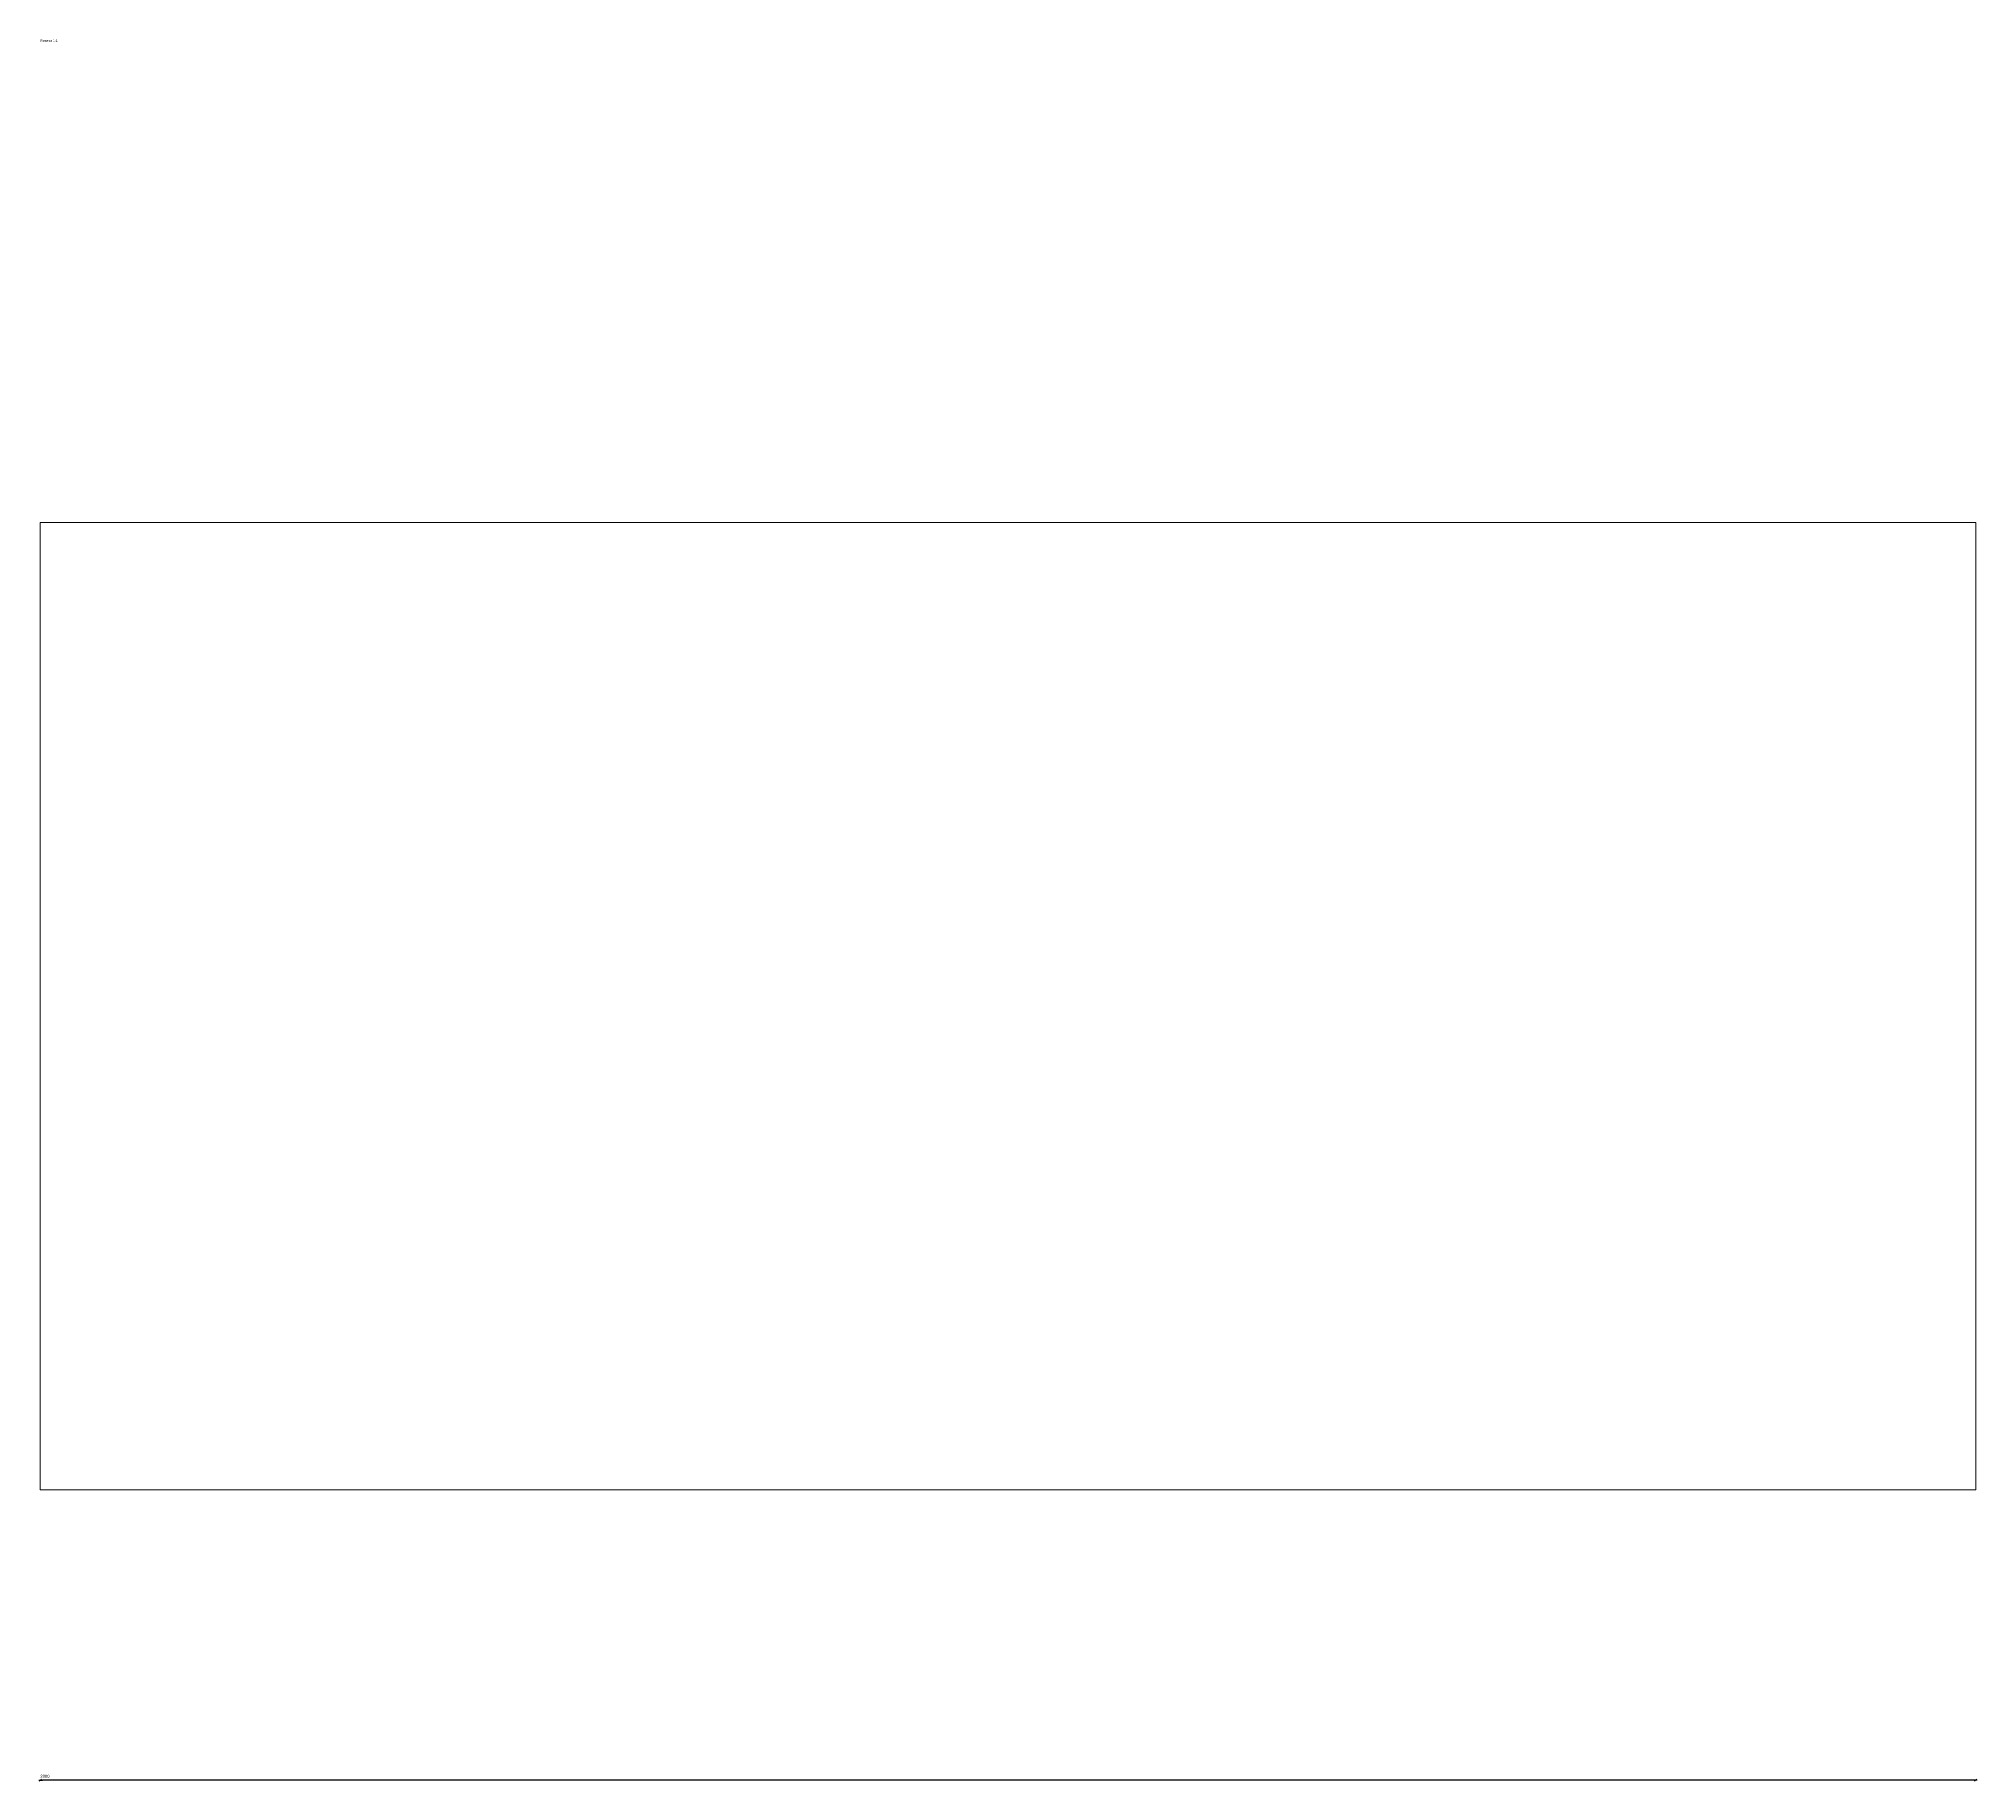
# Model space of a CAD drawing. Header units: millimetres. Extents: x -2 to 2002, y -301 to 1500.
import ezdxf

# ---------------------------------------------------------------- set-up
doc = ezdxf.new("R2010")
doc.units = ezdxf.units.MM
doc.header["$PDMODE"] = 1
doc.header["$PDSIZE"] = -2
doc.layers.add('Dimension', color=7, linetype='Continuous', lineweight=5)
doc.layers.add('None', color=7, linetype='Continuous', lineweight=5)
doc.styles.add('Arial', font='Arial.ttf')
doc.dimstyles.new('Arch', dxfattribs={"dimtxt": 3.026172, "dimasz": 2.244824, "dimexe": 3.175, "dimexo": 1.5875, "dimgap": 1.5875, "dimtad": 1, "dimdec": 0, "dimtxsty": 'Arial', "dimblk": 'VW_SLASH', "dimblk1": 'VW_SLASH', "dimblk2": 'VW_SLASH', "dimcen": 0, "dimdle": 1.5875, "dimazin": 0, "dimtfac": 1, "dimtdec": 0, "dimtix": 1, "dimtmove": 0, "dimatfit": 0, "dimldrblk": 'VW_FILLEDARROW', "dimfxl": 1, "dimfrac": 2, "dimtolj": 1, "dimarcsym": 0})

# ---------------------------------------------------------------- blocks, each defined once
blk = doc.blocks.new('VW_SLASH')
at = {"color": 0, "linetype": 'ByBlock', "lineweight": -2, "transparency": 16777216}
blk.add_line((0.71, 0), (-1, 0), dxfattribs=at)
at = {"color": 0, "linetype": 'Continuous', "lineweight": 20, "transparency": 16777216, "flags": 128}
blk.add_lwpolyline([(0.5, 0.5), (-0.5, -0.5)], dxfattribs=at)
blk = doc.blocks.new('*D1')
at = {"layer": 'Defpoints', "color": 0, "transparency": 33554687}
for p in [(0, 0), (2000, 0), (0, -300)]:
    blk.add_point(p, dxfattribs=at)
at = {"layer": 'Dimension', "color": 0, "linetype": 'Continuous', "lineweight": -2, "transparency": 33554687}
blk.add_line((1997.8, -300), (2.2, -300), dxfattribs=at)
at = {"layer": 'Dimension', "color": 0, "lineweight": -2, "xscale": 2.24482421875, "yscale": 2.24482421875, "zscale": 2.24482421875, "rotation": 180}
blk.add_blockref('VW_SLASH', (0, -300), dxfattribs=at)
at = {"layer": 'Dimension', "color": 0, "lineweight": -2, "xscale": 2.24482421875, "yscale": 2.24482421875, "zscale": 2.24482421875}
blk.add_blockref('VW_SLASH', (2000, -300), dxfattribs=at)
at = {"layer": 'Dimension', "color": 0, "lineweight": 5, "transparency": 33554687, "insert": (4.8, -296), "char_height": 3.03, "attachment_point": 5, "style": 'Arial'}
blk.add_mtext('\\A1;2000', dxfattribs=at)
blk = doc.blocks.new('VW_FILLEDARROW')
at = {"linetype": 'Continuous', "lineweight": 0, "transparency": 16777216}
blk.add_hatch(color=0, dxfattribs=at).paths.add_polyline_path([(-1.41, 0.38), (0, 0), (-1.41, -0.38)])
at = {"color": 0, "linetype": 'Continuous', "lineweight": 5, "transparency": 16777216, "flags": 128}
blk.add_lwpolyline([(-1.41, 0.38), (0, 0), (-1.41, -0.38)], close=True, dxfattribs=at)

msp = doc.modelspace()

# ---------------------------------------------------------------- wipeouts: each hides what was drawn before it
at = {"color": 255, "linetype": 'Continuous', "lineweight": 5, "transparency": 33554687}
for points in [[(0, 1496), (18.1, 1496), (18.1, 1500), (0, 1500)], [(0, 1000), (2000, 1000), (2000, 0), (0, 0)]]:
    msp.add_wipeout(points, dxfattribs=at).dxf.layer = 'None'

# ---------------------------------------------------------------- next in the draw order: linework, layer by layer
at = {"layer": 'None', "color": 7, "linetype": 'Continuous', "lineweight": 5, "transparency": 33554687, "flags": 128}
msp.add_lwpolyline([(0, 1000), (2000, 1000), (2000, 0), (0, 0)], close=True, dxfattribs=at)

# ---------------------------------------------------------------- next in the draw order: texts
at = {"layer": 'None', "color": 7, "transparency": 33554687, "insert": (0, 1499.3), "char_height": 2.522, "attachment_point": 1, "line_spacing_factor": 0.960695, "style": 'Arial'}
msp.add_mtext('Rosetta 1:1', dxfattribs=at)

# ---------------------------------------------------------------- next in the draw order: dimensions: what is measured, and where the dimension line sits
at = {"layer": 'Dimension', "color": 7, "linetype": 'Continuous', "lineweight": 5, "transparency": 33554687}
dim = msp.add_linear_dim(base=(0, -300), p1=(2000, 0), p2=(0, 0), dimstyle='Arch', override={"dimpost": '<>', "dimtxsty": 'Arial', "dimse1": 1, "dimse2": 1, "dimtix": 0, "dimtmove": 2}, dxfattribs=at)
dim.commit()
dim.dimension.update_dxf_attribs({"geometry": '*D1', "text_midpoint": (4.8, -296), "dimtype": 160})

doc.saveas('drawing.dxf')
